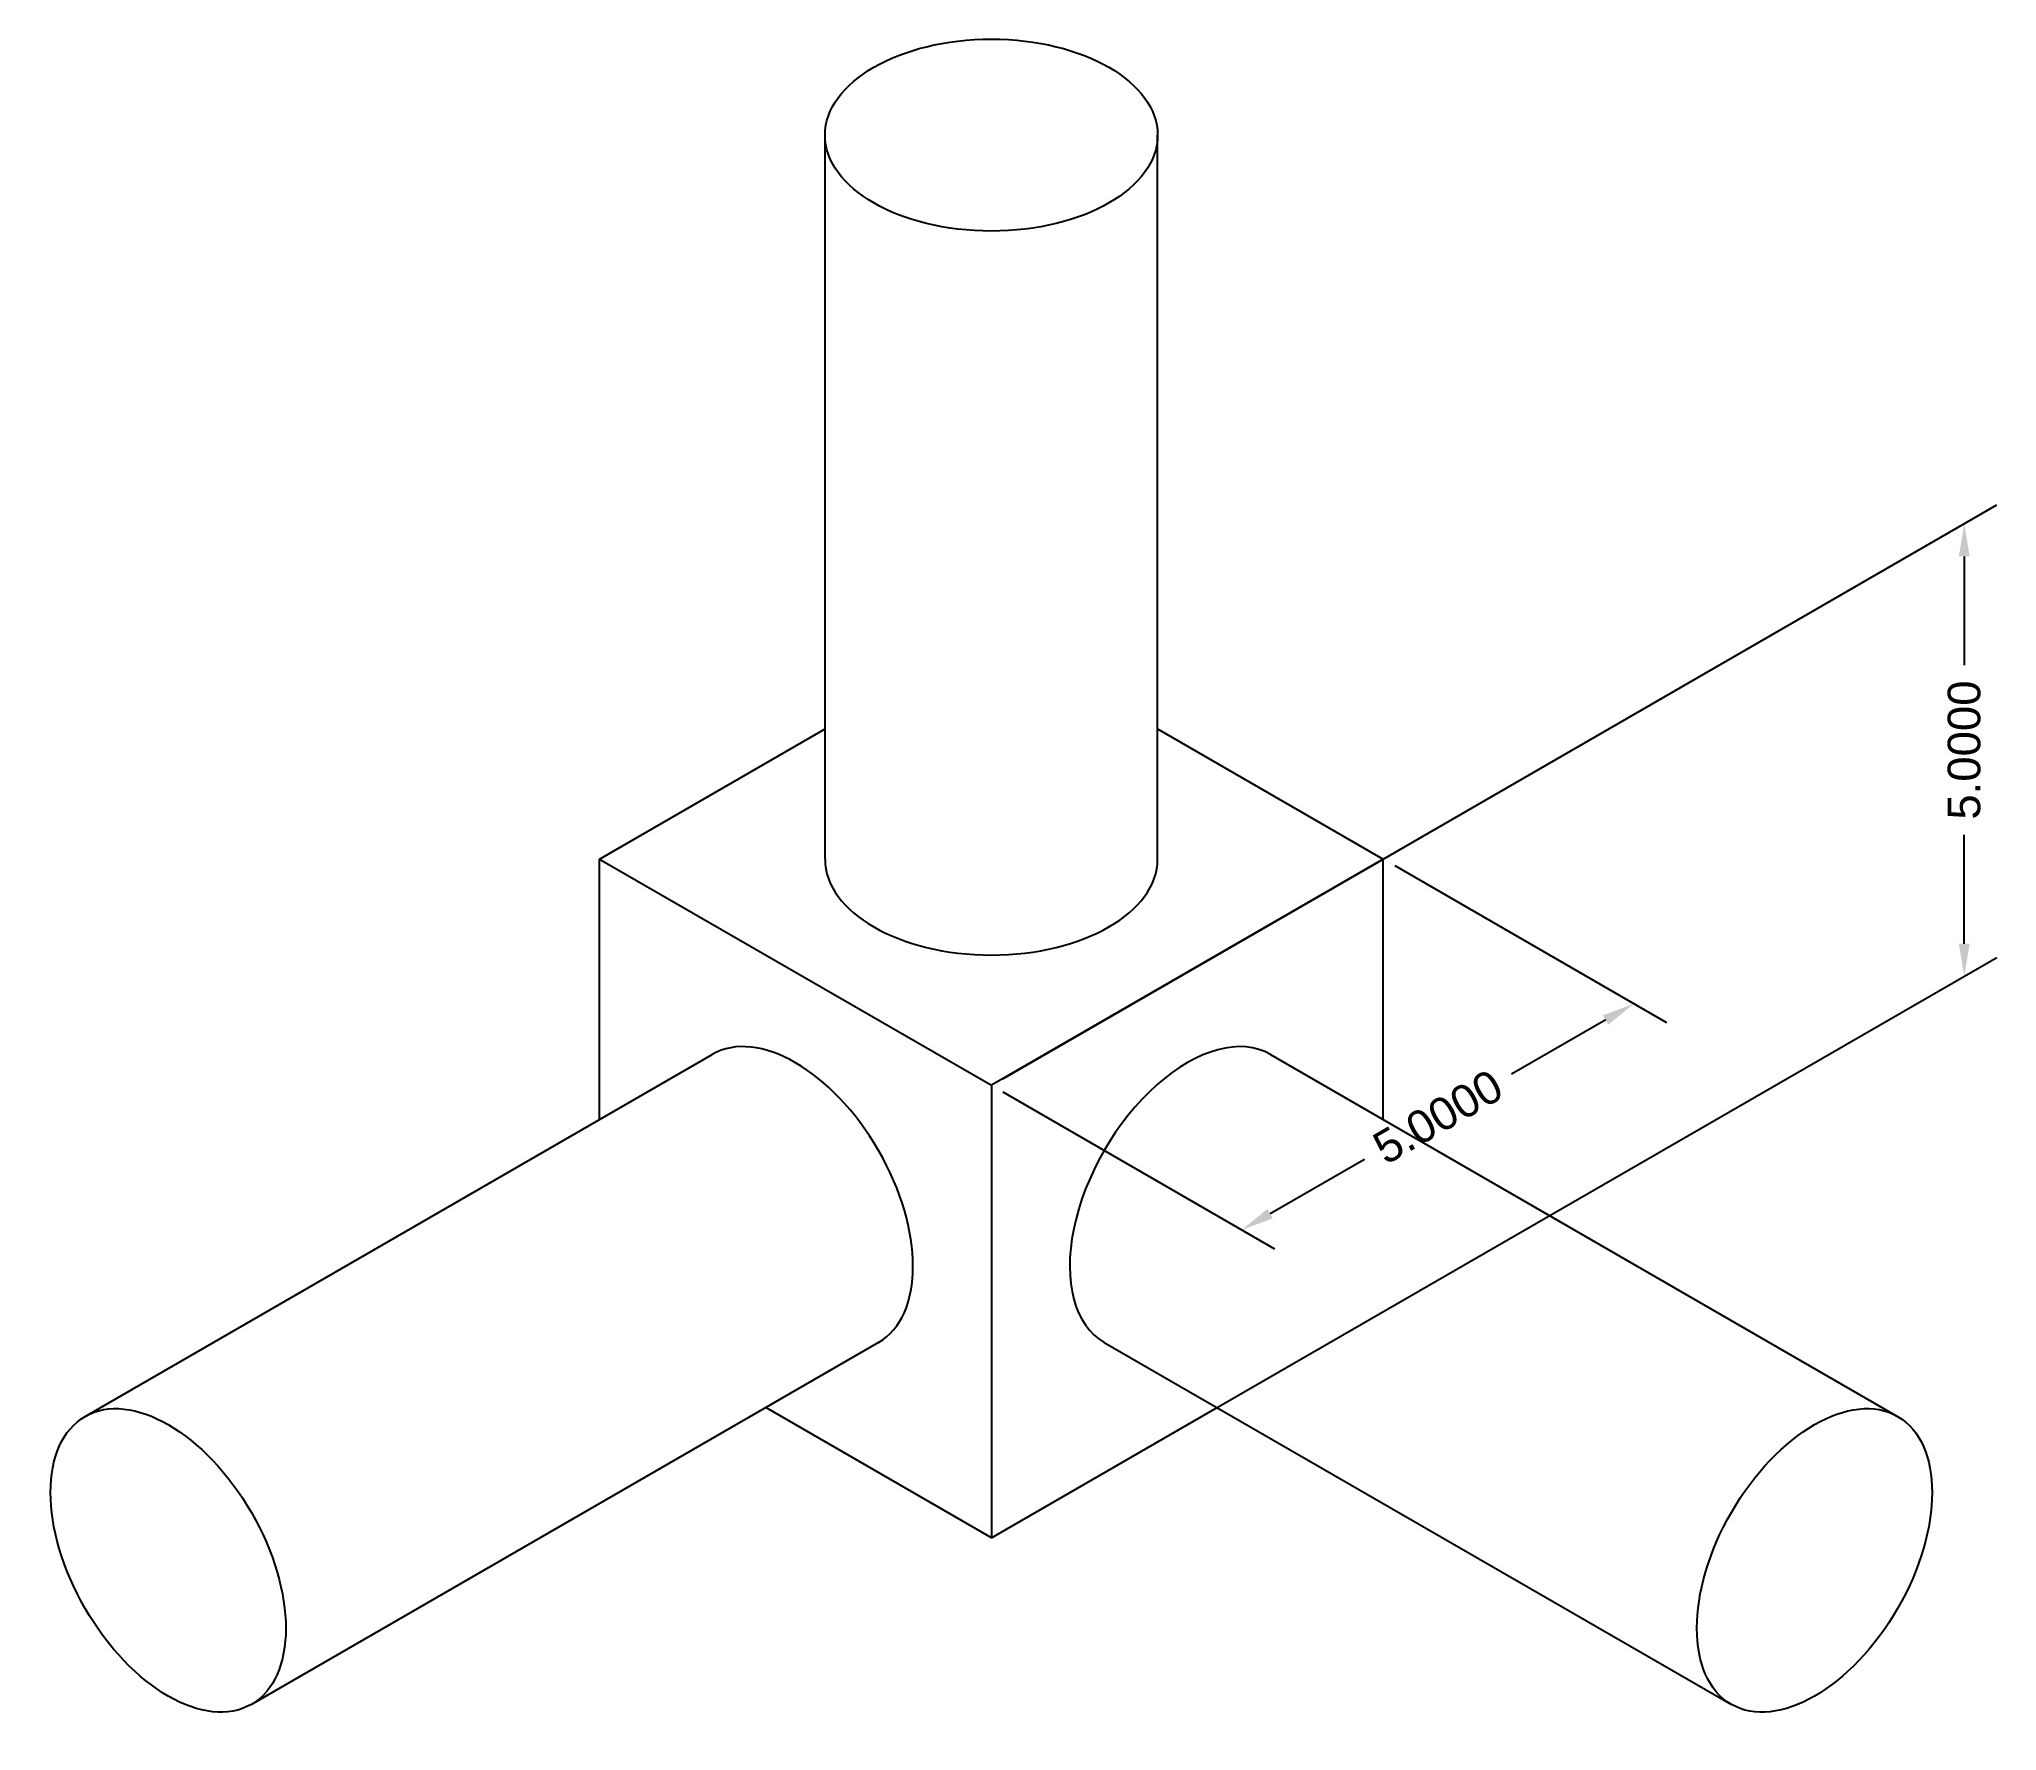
# Model space of a CAD drawing. Header units: inches. Extents: x -14 to 7.6, y 0.6 to 19.3.
import ezdxf

# ---------------------------------------------------------------- set-up
doc = ezdxf.new("R2010")
doc.units = ezdxf.units.IN
doc.header["$MEASUREMENT"] = 0
doc.styles.get("Standard").update_dxf_attribs({"font": 'arial.ttf'})
doc.dimstyles.get("Standard").update_dxf_attribs({"dimscale": 2, "dimtxt": 0.18, "dimasz": 0.18, "dimexe": 0.18, "dimexo": 0.0625, "dimgap": 0.09, "dimtad": 0, "dimdec": 4, "dimzin": 0, "dimdsep": 46, "dimtxsty": 'Standard', "dimcen": 0.09, "dimadec": 0, "dimazin": 0, "dimtfac": 1, "dimtdec": 4, "dimtofl": 0, "dimtmove": 0, "dimatfit": 3, "dimfxl": 1, "dimtolj": 1, "dimtzin": 0, "dimarcsym": 0})

# ---------------------------------------------------------------- blocks, each defined once
blk = doc.blocks.new('*D3')
at = {"color": 0, "lineweight": -2, "transparency": 16777216}
for p, q in [((-3.371, 7.824), (7.611, 14.165)), ((7.251, 13.597), (7.251, 12.396)), ((7.251, 9.317), (7.251, 10.519)), ((-3.371, 2.824), (7.611, 9.165))]:
    blk.add_line(p, q, dxfattribs=at)
at = {"color": 0, "transparency": 16777216}
for points in [[(7.191, 13.597), (7.311, 13.597), (7.251, 13.957)], [(7.191, 9.317), (7.311, 9.317), (7.251, 8.957)]]:
    blk.add_solid(points, dxfattribs=at)
at = {"layer": 'Defpoints', "color": 0, "transparency": 16777216}
for p in [(7.251, 8.957), (-3.496, 7.752), (-3.496, 2.752)]:
    blk.add_point(p, dxfattribs=at)
at = {"color": 0, "transparency": 16777216, "insert": (7.251, 11.457), "char_height": 0.36, "attachment_point": 5, "rotation": 90}
blk.add_mtext('\\A1;5.0000', dxfattribs=at)
blk = doc.blocks.new('*D5')
at = {"color": 0, "lineweight": -2, "transparency": 16777216}
for p, q in [((0.959, 10.18), (3.962, 8.446)), ((3.29, 8.474), (2.25, 7.874)), ((-3.371, 7.68), (-0.368, 5.946)), ((-0.417, 6.334), (0.624, 6.935))]:
    blk.add_line(p, q, dxfattribs=at)
at = {"color": 0, "transparency": 16777216}
for points in [[(3.26, 8.526), (3.32, 8.422), (3.602, 8.654)], [(-0.447, 6.386), (-0.387, 6.282), (-0.728, 6.154)]]:
    blk.add_solid(points, dxfattribs=at)
at = {"layer": 'Defpoints', "color": 0, "transparency": 16777216}
for p in [(0.834, 10.252), (3.602, 8.654), (-3.496, 7.752)]:
    blk.add_point(p, dxfattribs=at)
at = {"color": 0, "transparency": 16777216, "insert": (1.437, 7.404), "char_height": 0.36, "attachment_point": 5, "rotation": 30}
blk.add_mtext('\\A1;5.0000', dxfattribs=at)

msp = doc.modelspace()

# ---------------------------------------------------------------- linework, layer by layer
for p, q in [((-5.33354, 10.25221), (-5.33354, 18.25221)), ((-1.6593, 10.25221), (-1.6593, 18.25221)), ((-7.82655, 10.25221), (-5.33354, 11.69155)), ((-1.6593, 11.69155), (0.83371, 10.25221)), ((-7.82655, 7.37353), (-7.82655, 10.25221)), ((-7.82655, 10.25221), (-3.49642, 7.75221)), ((0.83371, 10.25221), (-3.49642, 7.75221)), ((0.83371, 7.37353), (0.83371, 10.25221)), ((-13.50825, 4.0932), (-6.58004, 8.0932)), ((-0.4128, 8.0932), (6.5154, 4.0932)), ((-3.49642, 7.75221), (-3.49642, 2.75221)), ((-4.74293, 4.91122), (-11.67113, 0.91122)), ((-2.24992, 4.91122), (4.67829, 0.91122)), ((-3.49642, 2.75221), (-5.98943, 4.19155)), ((-3.49642, 2.75221), (-1.00341, 4.19155))]:
    msp.add_line(p, q)
for centre, major_axis in [((-3.49642, 18.25221), (-1.83712, 0)), ((-12.58969, 2.50221), (0.91856, -1.59099)), ((5.59685, 2.50221), (-0.91856, -1.59099))]:
    msp.add_ellipse(centre, major_axis=major_axis, ratio=0.57735027)
for centre, major_axis, start_param, end_param in [((-3.49642, 10.25221), (-1.83712, 0), 0, 3.14159265), ((-5.66148, 6.50221), (0.91856, -1.59099), 0, 3.14159265), ((-1.33136, 6.50221), (-0.91856, -1.59099), 3.14159265, 6.28318531)]:
    msp.add_ellipse(centre, major_axis=major_axis, ratio=0.57735027, start_param=start_param, end_param=end_param)

# ---------------------------------------------------------------- dimensions: what is measured, and where the dimension line sits
for p2, distance, picture, middle in [((-3.49642, 2.75221), 10.74768, '*D3', (7.25126, 11.45738)), ((0.83371, 10.25221), -2.76794, '*D5', (1.43658, 7.40414))]:
    dim = msp.add_aligned_dim(p1=(-3.49642, 7.75221), p2=p2, distance=distance, dimstyle='Standard')
    dim.commit()
    dim.dimension.update_dxf_attribs({"geometry": picture, "text_midpoint": middle})

doc.saveas('drawing.dxf')
